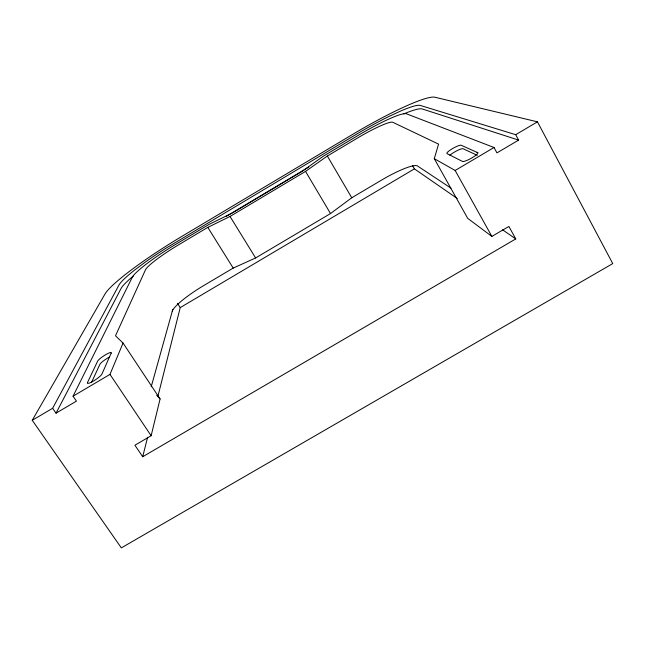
<?xml version="1.0" encoding="UTF-8"?>
<svg xmlns="http://www.w3.org/2000/svg" width="645" height="645" viewBox="0 0 645 645"><rect width="100%" height="100%" fill="white"/><g stroke="black" fill="none" stroke-linecap="round" stroke-linejoin="round"><path stroke-width="0.97" d="M151.14 435.738L160.089 398.965L123.05 343.051L115.503 335.771L145.488 269.795A35.999 4.604 -32 0 1 178.222 245.036L207.803 227.379L230.023 216.462L305.545 171.401L327.354 156.026L357.54 138.014A36.515 4.708 -30.4 0 1 392.805 122.284L438.576 144.125L434.287 158.678L467.714 218.357L491.869 236.417L508.897 226.459L515.766 238.916L142.706 456.741L134.91 445.227L151.14 435.738L109.981 374.382L123.05 343.051M142.706 456.741L147.608 437.246M157.912 396.312L180.229 307.609L414.396 168.869L457.249 198.483M151.196 386.831L172.779 309.415M91.485 382.501L99.878 364.377A8.143 1.427 -33.4 0 1 109.376 357.096M52.624 408.269L56.018 413.179L76.433 401.125L73.054 396.191L132.29 277.237A49.109 6.265 -32 0 1 179.181 242.246L209.222 224.307L232.377 212.963L301.933 171.449L323.467 156.106L355.895 136.748A49.842 6.41 -30.4 0 1 406.342 113.77L494.022 147.495L496.956 152.881L518.62 140.102L515.702 134.684L420.314 105.441A66.08 8.506 -30.4 0 0 401.803 110.537L389.596 116.14A66.08 8.506 -30.4 0 0 354.29 135.523L166.136 248.091A65.113 8.312 -32 0 0 146.27 261.402L134.966 269.812A65.113 8.312 -32 0 0 118.849 285.259L52.624 408.269L32.25 420.306L121.333 547.887L612.75 263.595L537.454 121.841L434.835 97.218A85.438 11.054 -30.4 0 0 352.734 134.329L181.011 236.892A84.221 10.796 -32 0 0 105.062 293.91L32.25 420.306M56.018 413.179L121.026 288.573A65.056 8.546 -32 0 1 133.571 275.818M172.255 311.277A35.636 6.224 -32.2 0 1 203.844 285.485L233.2 268.086L255.614 257.952L330.506 213.551L351.767 197.765L381.711 180.011A36.144 6.369 -30.1 0 1 417.484 165.967L450.936 188.106M226.064 216.478L308.794 167.103M73.054 396.191L109.981 374.382M434.287 158.678L455.144 170.465L494.022 147.495M515.702 134.684L537.454 121.841M518.62 140.102L422.281 108.973A66.024 8.756 -30.4 0 0 403.706 113.931M477.3 155.316L463.054 148.737A8.272 1.5 -29.3 0 0 457.184 150.608A8.272 1.5 -29.3 0 0 449.863 155.316M502.576 229.805L515.766 238.916M156.719 395.32L160.089 398.965M177.536 303.416L180.229 307.609M207.803 227.379L233.2 268.086M230.023 216.462L255.614 257.952M305.545 171.401L330.506 213.551M327.354 156.026L351.767 197.765M412.598 165.701L414.396 168.869M455.144 170.465L491.869 236.417M111.214 353.081L101.91 374.092A8.748 1.596 -33.7 0 1 93.452 381.042A8.748 1.596 -33.7 0 1 87.446 382.638L97.677 361.095A8.143 1.403 -33.3 0 1 105.498 354.79A8.143 1.403 -33.3 0 1 111.214 353.081M477.01 152.357L461.102 145.214A8.28 1.467 -29.3 0 0 452.427 148.648A8.28 1.467 -29.3 0 0 446.961 153.591L462.521 161.435A8.933 1.701 -29.1 0 0 473.019 157.219A8.933 1.701 -29.1 0 0 477.01 152.357"/></g></svg>
